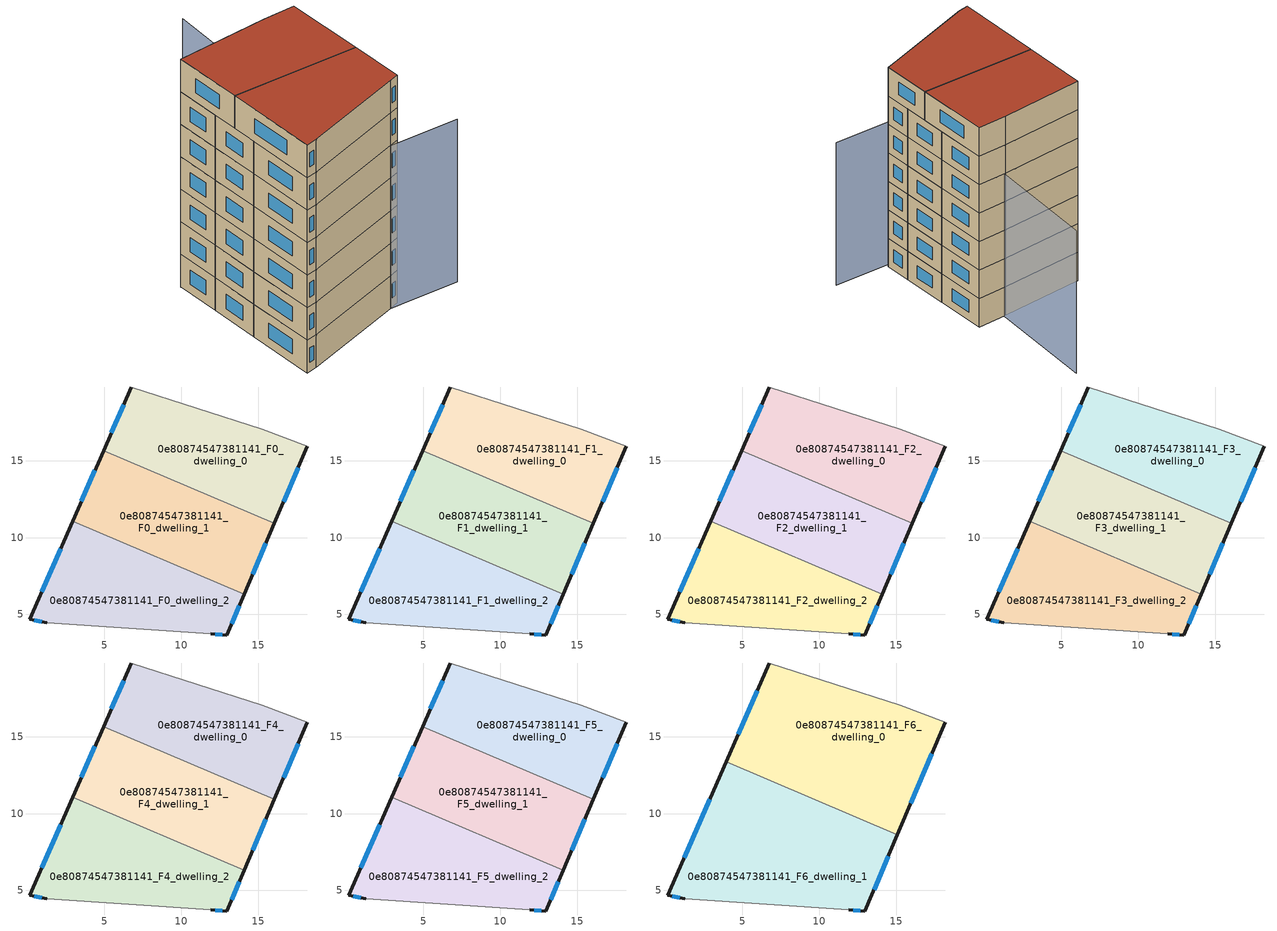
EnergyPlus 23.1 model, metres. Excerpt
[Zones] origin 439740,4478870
0e80874547381141_F0_dwelling_0
 floor ground (EU_floor_Construction): 18.19,15.94 16.06,10.93 4.95,15.66 6.76,19.79 15.25,17.04 z0
 wall outside (EU_wall_Construction): 6.76,19.79 4.95,15.66 / 16.06,10.93 18.19,15.94 z0:3
 wall adiabatic (EU_wall_Construction): 18.19,15.94 15.25,17.04 6.76,19.79 z0:3
 wall to 0e80874547381141_F0_dwelling_1 (EU_wall_Construction): 4.95,15.66 16.06,10.93 z0:3
 window (EU_Window_Construction): 6.25,18.63 5.46,16.82 / 16.66,12.34 17.59,14.54 z0.84:2.16
0e80874547381141_F0_dwelling_1
 floor ground (EU_floor_Construction): 16.06,10.93 14.09,6.32 2.94,11.07 4.95,15.66 z0
 wall outside (EU_wall_Construction): 14.09,6.32 16.06,10.93 / 4.95,15.66 2.94,11.07 z0:3
 wall to 0e80874547381141_F0_dwelling_2 (EU_wall_Construction): 2.94,11.07 14.09,6.32 z0:3
 window (EU_Window_Construction): 14.65,7.61 15.51,9.63 / 4.39,14.37 3.51,12.36 z0.84:2.16
0e80874547381141_F0_dwelling_2
 floor ground (EU_floor_Construction): 14.09,6.32 12.96,3.66 11.91,3.74 1.25,4.47 0.14,4.68 2.94,11.07 z0
 wall outside (EU_wall_Construction): 2.94,11.07 0.14,4.68 1.25,4.47 / 11.91,3.74 12.96,3.66 14.09,6.32 z0:3
 wall adiabatic (EU_wall_Construction): 1.25,4.47 11.91,3.74 z0:3
 window (EU_Window_Construction): 0.45,4.62 0.94,4.53 / 2.16,9.27 0.93,6.47 / 13.28,4.41 13.78,5.57 / 12.21,3.72 12.67,3.69 z0.84:2.16
0e80874547381141_F1_dwelling_0
 floor to 0e80874547381141_F0_dwelling_0 (EU_floor_Construction): 18.19,15.94 16.06,10.93 4.95,15.66 6.76,19.79 15.25,17.04 z3
 wall outside (EU_wall_Construction): 6.76,19.79 4.95,15.66 / 16.06,10.93 18.19,15.94 z3:6
 wall adiabatic (EU_wall_Construction): 18.19,15.94 15.25,17.04 6.76,19.79 z3:6
 wall to 0e80874547381141_F1_dwelling_1 (EU_wall_Construction): 4.95,15.66 16.06,10.93 z3:6
 window (EU_Window_Construction): 6.25,18.63 5.46,16.82 / 16.66,12.34 17.59,14.54 z3.84:5.16
0e80874547381141_F1_dwelling_1
 floor to 0e80874547381141_F0_dwelling_1 (EU_floor_Construction): 16.06,10.93 14.09,6.32 2.94,11.07 4.95,15.66 z3
 wall outside (EU_wall_Construction): 14.09,6.32 16.06,10.93 / 4.95,15.66 2.94,11.07 z3:6
 wall to 0e80874547381141_F1_dwelling_2 (EU_wall_Construction): 2.94,11.07 14.09,6.32 z3:6
 window (EU_Window_Construction): 14.65,7.61 15.51,9.63 / 4.39,14.37 3.51,12.36 z3.84:5.16
0e80874547381141_F1_dwelling_2
 floor to 0e80874547381141_F0_dwelling_2 (EU_floor_Construction): 14.09,6.32 12.96,3.66 11.91,3.74 1.25,4.47 0.14,4.68 2.94,11.07 z3
 wall outside (EU_wall_Construction): 2.94,11.07 0.14,4.68 1.25,4.47 / 11.91,3.74 12.96,3.66 14.09,6.32 z3:6
 wall adiabatic (EU_wall_Construction): 1.25,4.47 11.91,3.74 z3:6
 window (EU_Window_Construction): 0.45,4.62 0.94,4.53 / 2.16,9.27 0.93,6.47 / 13.28,4.41 13.78,5.57 / 12.21,3.72 12.67,3.69 z3.84:5.16
0e80874547381141_F2_dwelling_0
 floor to 0e80874547381141_F1_dwelling_0 (EU_floor_Construction): 18.19,15.94 16.06,10.93 4.95,15.66 6.76,19.79 15.25,17.04 z6
 wall outside (EU_wall_Construction): 6.76,19.79 4.95,15.66 / 16.06,10.93 18.19,15.94 z6:9
 wall adiabatic (EU_wall_Construction): 18.19,15.94 15.25,17.04 6.76,19.79 z6:9
 wall to 0e80874547381141_F2_dwelling_1 (EU_wall_Construction): 4.95,15.66 16.06,10.93 z6:9
 window (EU_Window_Construction): 6.25,18.63 5.46,16.82 / 16.66,12.34 17.59,14.54 z6.84:8.16
0e80874547381141_F2_dwelling_1
 floor to 0e80874547381141_F1_dwelling_1 (EU_floor_Construction): 16.06,10.93 14.09,6.32 2.94,11.07 4.95,15.66 z6
 wall outside (EU_wall_Construction): 14.09,6.32 16.06,10.93 / 4.95,15.66 2.94,11.07 z6:9
 wall to 0e80874547381141_F2_dwelling_2 (EU_wall_Construction): 2.94,11.07 14.09,6.32 z6:9
 window (EU_Window_Construction): 14.65,7.61 15.51,9.63 / 4.39,14.37 3.51,12.36 z6.84:8.16
0e80874547381141_F2_dwelling_2
 floor to 0e80874547381141_F1_dwelling_2 (EU_floor_Construction): 14.09,6.32 12.96,3.66 11.91,3.74 1.25,4.47 0.14,4.68 2.94,11.07 z6
 wall outside (EU_wall_Construction): 2.94,11.07 0.14,4.68 1.25,4.47 / 11.91,3.74 12.96,3.66 14.09,6.32 z6:9
 wall adiabatic (EU_wall_Construction): 1.25,4.47 11.91,3.74 z6:9
 window (EU_Window_Construction): 0.45,4.62 0.94,4.53 / 2.16,9.27 0.93,6.47 / 13.28,4.41 13.78,5.57 / 12.21,3.72 12.67,3.69 z6.84:8.16
0e80874547381141_F3_dwelling_0
 floor to 0e80874547381141_F2_dwelling_0 (EU_floor_Construction): 18.19,15.94 16.06,10.93 4.95,15.66 6.76,19.79 15.25,17.04 z9
 wall outside (EU_wall_Construction): 6.76,19.79 4.95,15.66 / 16.06,10.93 18.19,15.94 z9:12
 wall adiabatic (EU_wall_Construction): 18.19,15.94 15.25,17.04 6.76,19.79 z9:12
 wall to 0e80874547381141_F3_dwelling_1 (EU_wall_Construction): 4.95,15.66 16.06,10.93 z9:12
 window (EU_Window_Construction): 6.25,18.63 5.46,16.82 / 16.66,12.34 17.59,14.54 z9.84:11.16
0e80874547381141_F3_dwelling_1
 floor to 0e80874547381141_F2_dwelling_1 (EU_floor_Construction): 16.06,10.93 14.09,6.32 2.94,11.07 4.95,15.66 z9
 wall outside (EU_wall_Construction): 14.09,6.32 16.06,10.93 / 4.95,15.66 2.94,11.07 z9:12
 wall to 0e80874547381141_F3_dwelling_2 (EU_wall_Construction): 2.94,11.07 14.09,6.32 z9:12
 window (EU_Window_Construction): 14.65,7.61 15.51,9.63 / 4.39,14.37 3.51,12.36 z9.84:11.16
0e80874547381141_F3_dwelling_2
 floor to 0e80874547381141_F2_dwelling_2 (EU_floor_Construction): 14.09,6.32 12.96,3.66 11.91,3.74 1.25,4.47 0.14,4.68 2.94,11.07 z9
 wall outside (EU_wall_Construction): 2.94,11.07 0.14,4.68 1.25,4.47 / 11.91,3.74 12.96,3.66 14.09,6.32 z9:12
 wall adiabatic (EU_wall_Construction): 1.25,4.47 11.91,3.74 z9:12
 window (EU_Window_Construction): 0.45,4.62 0.94,4.53 / 2.16,9.27 0.93,6.47 / 13.28,4.41 13.78,5.57 / 12.21,3.72 12.67,3.69 z9.84:11.16
0e80874547381141_F4_dwelling_0
 floor to 0e80874547381141_F3_dwelling_0 (EU_floor_Construction): 18.19,15.94 16.06,10.93 4.95,15.66 6.76,19.79 15.25,17.04 z12
 wall outside (EU_wall_Construction): 6.76,19.79 4.95,15.66 / 16.06,10.93 18.19,15.94 z12:15
 wall adiabatic (EU_wall_Construction): 18.19,15.94 15.25,17.04 6.76,19.79 z12:15
 wall to 0e80874547381141_F4_dwelling_1 (EU_wall_Construction): 4.95,15.66 16.06,10.93 z12:15
 window (EU_Window_Construction): 6.25,18.63 5.46,16.82 / 16.66,12.34 17.59,14.54 z12.84:14.16
0e80874547381141_F4_dwelling_1
 floor to 0e80874547381141_F3_dwelling_1 (EU_floor_Construction): 16.06,10.93 14.09,6.32 2.94,11.07 4.95,15.66 z12
 wall outside (EU_wall_Construction): 14.09,6.32 16.06,10.93 / 4.95,15.66 2.94,11.07 z12:15
 wall to 0e80874547381141_F4_dwelling_2 (EU_wall_Construction): 2.94,11.07 14.09,6.32 z12:15
 window (EU_Window_Construction): 14.65,7.61 15.51,9.63 / 4.39,14.37 3.51,12.36 z12.84:14.16
0e80874547381141_F4_dwelling_2
 floor to 0e80874547381141_F3_dwelling_2 (EU_floor_Construction): 14.09,6.32 12.96,3.66 11.91,3.74 1.25,4.47 0.14,4.68 2.94,11.07 z12
 wall outside (EU_wall_Construction): 2.94,11.07 0.14,4.68 1.25,4.47 / 11.91,3.74 12.96,3.66 14.09,6.32 z12:15
 wall adiabatic (EU_wall_Construction): 1.25,4.47 11.91,3.74 z12:15
 window (EU_Window_Construction): 0.45,4.62 0.94,4.53 / 2.16,9.27 0.93,6.47 / 13.28,4.41 13.78,5.57 / 12.21,3.72 12.67,3.69 z12.84:14.16
0e80874547381141_F5_dwelling_0
 floor to 0e80874547381141_F4_dwelling_0 (EU_floor_Construction): 18.19,15.94 16.06,10.93 4.95,15.66 6.76,19.79 15.25,17.04 z15
 wall outside (EU_wall_Construction): 6.76,19.79 4.95,15.66 / 16.06,10.93 18.19,15.94 z15:18
 wall adiabatic (EU_wall_Construction): 18.19,15.94 15.25,17.04 6.76,19.79 z15:18
 wall to 0e80874547381141_F5_dwelling_1 (EU_wall_Construction): 4.95,15.66 16.06,10.93 z15:18
 window (EU_Window_Construction): 6.25,18.63 5.46,16.82 / 16.66,12.34 17.59,14.54 z15.84:17.16
0e80874547381141_F5_dwelling_1
 floor to 0e80874547381141_F4_dwelling_1 (EU_floor_Construction): 16.06,10.93 14.09,6.32 2.94,11.07 4.95,15.66 z15
 wall outside (EU_wall_Construction): 14.09,6.32 16.06,10.93 / 4.95,15.66 2.94,11.07 z15:18
 wall to 0e80874547381141_F5_dwelling_2 (EU_wall_Construction): 2.94,11.07 14.09,6.32 z15:18
 window (EU_Window_Construction): 14.65,7.61 15.51,9.63 / 4.39,14.37 3.51,12.36 z15.84:17.16
0e80874547381141_F5_dwelling_2
 floor to 0e80874547381141_F4_dwelling_2 (EU_floor_Construction): 14.09,6.32 12.96,3.66 11.91,3.74 1.25,4.47 0.14,4.68 2.94,11.07 z15
 wall outside (EU_wall_Construction): 2.94,11.07 0.14,4.68 1.25,4.47 / 11.91,3.74 12.96,3.66 14.09,6.32 z15:18
 wall adiabatic (EU_wall_Construction): 1.25,4.47 11.91,3.74 z15:18
 window (EU_Window_Construction): 0.45,4.62 0.94,4.53 / 2.16,9.27 0.93,6.47 / 13.28,4.41 13.78,5.57 / 12.21,3.72 12.67,3.69 z15.84:17.16
0e80874547381141_F6_dwelling_0
 floor to 0e80874547381141_F5_dwelling_0 (EU_floor_Construction): 18.19,15.94 16.06,10.93 4.95,15.66 6.76,19.79 15.25,17.04 z18
 floor to 0e80874547381141_F5_dwelling_1 (EU_floor_Construction): 16.06,10.93 15.07,8.62 3.94,13.36 4.95,15.66 z18
 wall outside (EU_wall_Construction): 6.76,19.79 3.95,13.36 / 15.08,8.62 18.19,15.94 z18:21
 wall adiabatic (EU_wall_Construction): 18.19,15.94 15.25,17.04 6.76,19.79 z18:21
 wall to 0e80874547381141_F6_dwelling_1 (EU_wall_Construction): 3.94,13.36 15.07,8.62 z18:21
 window (EU_Window_Construction): 5.97,17.98 4.74,15.17 / 15.95,10.68 17.32,13.89 z18.84:20.16
 roof outside (EU_roof_Construction): 15.08,8.62 18.19,15.94 15.25,17.04 6.76,19.79 3.95,13.36 z21
0e80874547381141_F6_dwelling_1
 floor to 0e80874547381141_F5_dwelling_1 (EU_floor_Construction): 15.07,8.62 14.09,6.32 2.94,11.07 3.94,13.36 z18
 floor to 0e80874547381141_F5_dwelling_2 (EU_floor_Construction): 14.09,6.32 12.96,3.66 11.91,3.74 1.25,4.47 0.14,4.68 2.94,11.07 z18
 wall outside (EU_wall_Construction): 3.95,13.36 0.14,4.68 1.25,4.47 / 11.91,3.74 12.96,3.66 15.08,8.62 z18:21
 wall adiabatic (EU_wall_Construction): 1.25,4.47 11.91,3.74 z18:21
 window (EU_Window_Construction): 0.45,4.62 0.94,4.53 / 2.88,10.92 1.21,7.12 / 13.56,5.06 14.48,7.23 / 12.21,3.72 12.67,3.69 z18.84:20.16
 roof outside (EU_roof_Construction): 12.96,3.66 15.08,8.62 3.95,13.36 0.14,4.68 1.25,4.47 11.91,3.74 z21
shading: 2.62,7.69 18.08,1.11 / 20.93,27.52 14.67,15.63 / 14.67,15.63 6.76,19.79 z0:15
[Building]
EU S2 Campaign: North Axis=0; Terrain=City; Solar Distribution=FullExterior
[Site:Location]
Madrid: Latitude=40.5; Longitude=-3.5; Time Zone=1; Elevation=609
[SizingPeriod:WeatherFileDays]
AnnualSizingPeriod: Begin Month=1; Begin Day of Month=1; End Month=12; End Day of Month=31; Day of Week for Start Day=Monday; Use Weather File Daylight Saving Period=No; Use Weather File Rain and Snow Indicators=No
[MATERIAL]
EU_InternalMass_Material: Roughness=MediumRough; Thickness=0.1; Conductivity=1; Density=1800; Specific Heat=900; Thermal Absorptance=0.9; Solar Absorptance=0.7; Visible Absorptance=0.7
[MATERIAL:NOMASS] Roughness=MediumRough; Thermal Absorptance=0.9; Solar Absorptance=0.7; Visible Absorptance=0.7
Name | Thermal Resistance
EU_wall_NoMass; EU_roof_NoMass | 2.16768
EU_floor_NoMass | 1.14339
[WINDOWMATERIAL:SIMPLEGLAZINGSYSTEM]
EU_Window_SimpleGlazing: UFactor=3.23888; Solar Heat Gain Coefficient=0.85; Visible Transmittance=0.85
[CONSTRUCTION]
EU_wall_Construction: EU_wall_NoMass
EU_roof_Construction: EU_roof_NoMass
EU_floor_Construction: EU_floor_NoMass
EU_InternalMass_Construction: EU_InternalMass_Material
EU_Window_Construction: EU_Window_SimpleGlazing
[ZONE] Type=1; Multiplier=1; Ceiling Height=autocalculate; Floor Area=autocalculate; Part of Total Floor Area=Yes
Name | Volume
0e80874547381141_F0_dwelling_0; 0e80874547381141_F1_dwelling_0; 0e80874547381141_F2_dwelling_0; 0e80874547381141_F3_dwelling_0; 0e80874547381141_F4_dwelling_0; 0e80874547381141_F5_dwelling_0 | 181.856
0e80874547381141_F6_dwelling_0 | 272.781
0e80874547381141_F0_dwelling_1; 0e80874547381141_F1_dwelling_1; 0e80874547381141_F2_dwelling_1; 0e80874547381141_F3_dwelling_1; 0e80874547381141_F4_dwelling_1; 0e80874547381141_F5_dwelling_1 | 181.863
0e80874547381141_F6_dwelling_1 | 272.79
0e80874547381141_F0_dwelling_2; 0e80874547381141_F1_dwelling_2; 0e80874547381141_F2_dwelling_2; 0e80874547381141_F3_dwelling_2; 0e80874547381141_F4_dwelling_2; 0e80874547381141_F5_dwelling_2 | 181.857
[INTERNALMASS] Construction=EU_InternalMass_Construction
Name | Zone or ZoneList | Surface Area
0e80874547381141_F0_dwelling_0_EU_InternalMass | 0e80874547381141_F0_dwelling_0 | 60.6185
0e80874547381141_F0_dwelling_1_EU_InternalMass | 0e80874547381141_F0_dwelling_1 | 60.6209
0e80874547381141_F0_dwelling_2_EU_InternalMass | 0e80874547381141_F0_dwelling_2 | 60.619
0e80874547381141_F1_dwelling_0_EU_InternalMass | 0e80874547381141_F1_dwelling_0 | 60.6185
0e80874547381141_F1_dwelling_1_EU_InternalMass | 0e80874547381141_F1_dwelling_1 | 60.6209
0e80874547381141_F1_dwelling_2_EU_InternalMass | 0e80874547381141_F1_dwelling_2 | 60.619
0e80874547381141_F2_dwelling_0_EU_InternalMass | 0e80874547381141_F2_dwelling_0 | 60.6185
0e80874547381141_F2_dwelling_1_EU_InternalMass | 0e80874547381141_F2_dwelling_1 | 60.6209
0e80874547381141_F2_dwelling_2_EU_InternalMass | 0e80874547381141_F2_dwelling_2 | 60.619
0e80874547381141_F3_dwelling_0_EU_InternalMass | 0e80874547381141_F3_dwelling_0 | 60.6185
0e80874547381141_F3_dwelling_1_EU_InternalMass | 0e80874547381141_F3_dwelling_1 | 60.6209
0e80874547381141_F3_dwelling_2_EU_InternalMass | 0e80874547381141_F3_dwelling_2 | 60.619
0e80874547381141_F4_dwelling_0_EU_InternalMass | 0e80874547381141_F4_dwelling_0 | 60.6185
0e80874547381141_F4_dwelling_1_EU_InternalMass | 0e80874547381141_F4_dwelling_1 | 60.6209
0e80874547381141_F4_dwelling_2_EU_InternalMass | 0e80874547381141_F4_dwelling_2 | 60.619
0e80874547381141_F5_dwelling_0_EU_InternalMass | 0e80874547381141_F5_dwelling_0 | 60.6185
0e80874547381141_F5_dwelling_1_EU_InternalMass | 0e80874547381141_F5_dwelling_1 | 60.6209
0e80874547381141_F5_dwelling_2_EU_InternalMass | 0e80874547381141_F5_dwelling_2 | 60.619
0e80874547381141_F6_dwelling_0_EU_InternalMass | 0e80874547381141_F6_dwelling_0 | 90.9303
0e80874547381141_F6_dwelling_1_EU_InternalMass | 0e80874547381141_F6_dwelling_1 | 90.9313
[OTHEREQUIPMENT] Fuel Type=Electricity; Design Level Calculation Method=Watts/Area; Power per Zone Floor Area=1; Fraction Latent=0; Fraction Radiant=0; Fraction Lost=0; Carbon Dioxide Generation Rate=0; EndUse Subcategory=EU_Step8_InternalGains
Name | Zone or ZoneList or Space or SpaceList | Schedule
EU_Step8_InternalGain_0e80874547381141_F0_dwelling_0_f000 | 0e80874547381141_F0_dwelling_0 | EU_Step8_GainSchedule_0e80874547381141_F0_dwelling_0_f000
EU_Step8_InternalGain_0e80874547381141_F0_dwelling_1_f000 | 0e80874547381141_F0_dwelling_1 | EU_Step8_GainSchedule_0e80874547381141_F0_dwelling_1_f000
EU_Step8_InternalGain_0e80874547381141_F0_dwelling_2_f000 | 0e80874547381141_F0_dwelling_2 | EU_Step8_GainSchedule_0e80874547381141_F0_dwelling_2_f000
EU_Step8_InternalGain_0e80874547381141_F1_dwelling_0_f000 | 0e80874547381141_F1_dwelling_0 | EU_Step8_GainSchedule_0e80874547381141_F1_dwelling_0_f000
EU_Step8_InternalGain_0e80874547381141_F1_dwelling_1_f000 | 0e80874547381141_F1_dwelling_1 | EU_Step8_GainSchedule_0e80874547381141_F1_dwelling_1_f000
EU_Step8_InternalGain_0e80874547381141_F1_dwelling_2_f000 | 0e80874547381141_F1_dwelling_2 | EU_Step8_GainSchedule_0e80874547381141_F1_dwelling_2_f000
EU_Step8_InternalGain_0e80874547381141_F2_dwelling_0_f000 | 0e80874547381141_F2_dwelling_0 | EU_Step8_GainSchedule_0e80874547381141_F2_dwelling_0_f000
EU_Step8_InternalGain_0e80874547381141_F2_dwelling_1_f000 | 0e80874547381141_F2_dwelling_1 | EU_Step8_GainSchedule_0e80874547381141_F2_dwelling_1_f000
EU_Step8_InternalGain_0e80874547381141_F2_dwelling_2_f000 | 0e80874547381141_F2_dwelling_2 | EU_Step8_GainSchedule_0e80874547381141_F2_dwelling_2_f000
EU_Step8_InternalGain_0e80874547381141_F3_dwelling_0_f000 | 0e80874547381141_F3_dwelling_0 | EU_Step8_GainSchedule_0e80874547381141_F3_dwelling_0_f000
EU_Step8_InternalGain_0e80874547381141_F3_dwelling_1_f000 | 0e80874547381141_F3_dwelling_1 | EU_Step8_GainSchedule_0e80874547381141_F3_dwelling_1_f000
EU_Step8_InternalGain_0e80874547381141_F3_dwelling_2_f000 | 0e80874547381141_F3_dwelling_2 | EU_Step8_GainSchedule_0e80874547381141_F3_dwelling_2_f000
EU_Step8_InternalGain_0e80874547381141_F4_dwelling_0_f000 | 0e80874547381141_F4_dwelling_0 | EU_Step8_GainSchedule_0e80874547381141_F4_dwelling_0_f000
EU_Step8_InternalGain_0e80874547381141_F4_dwelling_1_f000 | 0e80874547381141_F4_dwelling_1 | EU_Step8_GainSchedule_0e80874547381141_F4_dwelling_1_f000
EU_Step8_InternalGain_0e80874547381141_F4_dwelling_2_f000 | 0e80874547381141_F4_dwelling_2 | EU_Step8_GainSchedule_0e80874547381141_F4_dwelling_2_f000
EU_Step8_InternalGain_0e80874547381141_F5_dwelling_0_f000 | 0e80874547381141_F5_dwelling_0 | EU_Step8_GainSchedule_0e80874547381141_F5_dwelling_0_f000
EU_Step8_InternalGain_0e80874547381141_F5_dwelling_1_f000 | 0e80874547381141_F5_dwelling_1 | EU_Step8_GainSchedule_0e80874547381141_F5_dwelling_1_f000
EU_Step8_InternalGain_0e80874547381141_F5_dwelling_2_f000 | 0e80874547381141_F5_dwelling_2 | EU_Step8_GainSchedule_0e80874547381141_F5_dwelling_2_f000
EU_Step8_InternalGain_0e80874547381141_F6_dwelling_0_f000 | 0e80874547381141_F6_dwelling_0 | EU_Step8_GainSchedule_0e80874547381141_F6_dwelling_0_f000
EU_Step8_InternalGain_0e80874547381141_F6_dwelling_1_f000 | 0e80874547381141_F6_dwelling_1 | EU_Step8_GainSchedule_0e80874547381141_F6_dwelling_1_f000
[ZONEVENTILATION:DESIGNFLOWRATE] Schedule=EU_AlwaysOn; Design Flow Rate Calculation Method=AirChanges/Hour; Air Changes per Hour=0.480546; Ventilation Type=Natural; Fan Pressure Rise=0; Fan Total Efficiency=1; Constant Term Coefficient=1; Temperature Term Coefficient=0; Velocity Term Coefficient=0; Velocity Squared Term Coefficient=0; Minimum Indoor Temperature=-100; Maximum Indoor Temperature=100; Delta Temperature=-100; Minimum Outdoor Temperature=-100; Maximum Outdoor Temperature=100; Maximum Wind Speed=40
Name | Zone or ZoneList or Space or SpaceList
EU_ConstantAir_0e80874547381141_F0_dwelling_0 | 0e80874547381141_F0_dwelling_0
EU_ConstantAir_0e80874547381141_F0_dwelling_1 | 0e80874547381141_F0_dwelling_1
EU_ConstantAir_0e80874547381141_F0_dwelling_2 | 0e80874547381141_F0_dwelling_2
EU_ConstantAir_0e80874547381141_F1_dwelling_0 | 0e80874547381141_F1_dwelling_0
EU_ConstantAir_0e80874547381141_F1_dwelling_1 | 0e80874547381141_F1_dwelling_1
EU_ConstantAir_0e80874547381141_F1_dwelling_2 | 0e80874547381141_F1_dwelling_2
EU_ConstantAir_0e80874547381141_F2_dwelling_0 | 0e80874547381141_F2_dwelling_0
EU_ConstantAir_0e80874547381141_F2_dwelling_1 | 0e80874547381141_F2_dwelling_1
EU_ConstantAir_0e80874547381141_F2_dwelling_2 | 0e80874547381141_F2_dwelling_2
EU_ConstantAir_0e80874547381141_F3_dwelling_0 | 0e80874547381141_F3_dwelling_0
EU_ConstantAir_0e80874547381141_F3_dwelling_1 | 0e80874547381141_F3_dwelling_1
EU_ConstantAir_0e80874547381141_F3_dwelling_2 | 0e80874547381141_F3_dwelling_2
EU_ConstantAir_0e80874547381141_F4_dwelling_0 | 0e80874547381141_F4_dwelling_0
EU_ConstantAir_0e80874547381141_F4_dwelling_1 | 0e80874547381141_F4_dwelling_1
EU_ConstantAir_0e80874547381141_F4_dwelling_2 | 0e80874547381141_F4_dwelling_2
EU_ConstantAir_0e80874547381141_F5_dwelling_0 | 0e80874547381141_F5_dwelling_0
EU_ConstantAir_0e80874547381141_F5_dwelling_1 | 0e80874547381141_F5_dwelling_1
EU_ConstantAir_0e80874547381141_F5_dwelling_2 | 0e80874547381141_F5_dwelling_2
EU_ConstantAir_0e80874547381141_F6_dwelling_0 | 0e80874547381141_F6_dwelling_0
EU_ConstantAir_0e80874547381141_F6_dwelling_1 | 0e80874547381141_F6_dwelling_1
[HVACTEMPLATE:THERMOSTAT] Constant Heating Setpoint=20; Constant Cooling Setpoint=50
EU_HeatOnly_0e80874547381141_F0_dwelling_0; EU_HeatOnly_0e80874547381141_F0_dwelling_1; EU_HeatOnly_0e80874547381141_F0_dwelling_2; EU_HeatOnly_0e80874547381141_F1_dwelling_0; EU_HeatOnly_0e80874547381141_F1_dwelling_1; EU_HeatOnly_0e80874547381141_F1_dwelling_2; EU_HeatOnly_0e80874547381141_F2_dwelling_0; EU_HeatOnly_0e80874547381141_F2_dwelling_1; EU_HeatOnly_0e80874547381141_F2_dwelling_2; EU_HeatOnly_0e80874547381141_F3_dwelling_0; EU_HeatOnly_0e80874547381141_F3_dwelling_1; EU_HeatOnly_0e80874547381141_F3_dwelling_2; EU_HeatOnly_0e80874547381141_F4_dwelling_0; EU_HeatOnly_0e80874547381141_F4_dwelling_1; EU_HeatOnly_0e80874547381141_F4_dwelling_2; EU_HeatOnly_0e80874547381141_F5_dwelling_0; EU_HeatOnly_0e80874547381141_F5_dwelling_1; EU_HeatOnly_0e80874547381141_F5_dwelling_2; EU_HeatOnly_0e80874547381141_F6_dwelling_0; EU_HeatOnly_0e80874547381141_F6_dwelling_1
[HVACTEMPLATE:ZONE:IDEALLOADSAIRSYSTEM] System Availability Schedule=EU_AlwaysOn; Maximum Heating Supply Air Temperature=50; Minimum Cooling Supply Air Temperature=13; Maximum Heating Supply Air Humidity Ratio=0.0156; Minimum Cooling Supply Air Humidity Ratio=0.0077; Heating Limit=NoLimit; Cooling Limit=NoLimit; Heating Availability Schedule=EU_AlwaysOn; Cooling Availability Schedule=EU_CoolingOff; Dehumidification Control Type=ConstantSensibleHeatRatio; Cooling Sensible Heat Ratio=0.7; Dehumidification Setpoint=60; Humidification Control Type=None; Humidification Setpoint=30; Outdoor Air Method=None; Outdoor Air Flow Rate per Person=0.00944; Outdoor Air Flow Rate per Zone Floor Area=0; Outdoor Air Flow Rate per Zone=0; Demand Controlled Ventilation Type=None; Outdoor Air Economizer Type=NoEconomizer; Heat Recovery Type=None; Sensible Heat Recovery Effectiveness=0.7; Latent Heat Recovery Effectiveness=0.65
Name | Template Thermostat
0e80874547381141_F0_dwelling_0 | EU_HeatOnly_0e80874547381141_F0_dwelling_0
0e80874547381141_F0_dwelling_1 | EU_HeatOnly_0e80874547381141_F0_dwelling_1
0e80874547381141_F0_dwelling_2 | EU_HeatOnly_0e80874547381141_F0_dwelling_2
0e80874547381141_F1_dwelling_0 | EU_HeatOnly_0e80874547381141_F1_dwelling_0
0e80874547381141_F1_dwelling_1 | EU_HeatOnly_0e80874547381141_F1_dwelling_1
0e80874547381141_F1_dwelling_2 | EU_HeatOnly_0e80874547381141_F1_dwelling_2
0e80874547381141_F2_dwelling_0 | EU_HeatOnly_0e80874547381141_F2_dwelling_0
0e80874547381141_F2_dwelling_1 | EU_HeatOnly_0e80874547381141_F2_dwelling_1
0e80874547381141_F2_dwelling_2 | EU_HeatOnly_0e80874547381141_F2_dwelling_2
0e80874547381141_F3_dwelling_0 | EU_HeatOnly_0e80874547381141_F3_dwelling_0
0e80874547381141_F3_dwelling_1 | EU_HeatOnly_0e80874547381141_F3_dwelling_1
0e80874547381141_F3_dwelling_2 | EU_HeatOnly_0e80874547381141_F3_dwelling_2
0e80874547381141_F4_dwelling_0 | EU_HeatOnly_0e80874547381141_F4_dwelling_0
0e80874547381141_F4_dwelling_1 | EU_HeatOnly_0e80874547381141_F4_dwelling_1
0e80874547381141_F4_dwelling_2 | EU_HeatOnly_0e80874547381141_F4_dwelling_2
0e80874547381141_F5_dwelling_0 | EU_HeatOnly_0e80874547381141_F5_dwelling_0
0e80874547381141_F5_dwelling_1 | EU_HeatOnly_0e80874547381141_F5_dwelling_1
0e80874547381141_F5_dwelling_2 | EU_HeatOnly_0e80874547381141_F5_dwelling_2
0e80874547381141_F6_dwelling_0 | EU_HeatOnly_0e80874547381141_F6_dwelling_0
0e80874547381141_F6_dwelling_1 | EU_HeatOnly_0e80874547381141_F6_dwelling_1
[SIZING:ZONE] Zone Cooling Design Supply Air Temperature Input Method=SupplyAirTemperature; Zone Cooling Design Supply Air Temperature=13; Zone Heating Design Supply Air Temperature Input Method=SupplyAirTemperature; Zone Heating Design Supply Air Temperature=50; Zone Cooling Design Supply Air Humidity Ratio=0.008; Zone Heating Design Supply Air Humidity Ratio=0.008; Cooling Design Air Flow Method=DesignDay; Cooling Design Air Flow Rate=0; Cooling Minimum Air Flow per Zone Floor Area=0.000762; Cooling Minimum Air Flow=0; Cooling Minimum Air Flow Fraction=0.2; Heating Design Air Flow Method=DesignDay; Heating Design Air Flow Rate=0; Heating Maximum Air Flow per Zone Floor Area=0.002032; Heating Maximum Air Flow=0.141576; Heating Maximum Air Flow Fraction=0.3; Account for Dedicated Outdoor Air System=No; Dedicated Outdoor Air System Control Strategy=NeutralSupplyAir; Dedicated Outdoor Air Low Setpoint Temperature for Design=autosize; Dedicated Outdoor Air High Setpoint Temperature for Design=autosize; Zone Load Sizing Method=Sensible Load Only No Latent Load; Zone Latent Cooling Design Supply Air Humidity Ratio Input Method=HumidityRatioDifference; Zone Cooling Design Supply Air Humidity Ratio Difference=0.005; Zone Latent Heating Design Supply Air Humidity Ratio Input Method=HumidityRatioDifference; Zone Humidification Design Supply Air Humidity Ratio Difference=0.005
0e80874547381141_F0_dwelling_0; 0e80874547381141_F0_dwelling_1; 0e80874547381141_F0_dwelling_2; 0e80874547381141_F1_dwelling_0; 0e80874547381141_F1_dwelling_1; 0e80874547381141_F1_dwelling_2; 0e80874547381141_F2_dwelling_0; 0e80874547381141_F2_dwelling_1; 0e80874547381141_F2_dwelling_2; 0e80874547381141_F3_dwelling_0; 0e80874547381141_F3_dwelling_1; 0e80874547381141_F3_dwelling_2; 0e80874547381141_F4_dwelling_0; 0e80874547381141_F4_dwelling_1; 0e80874547381141_F4_dwelling_2; 0e80874547381141_F5_dwelling_0; 0e80874547381141_F5_dwelling_1; 0e80874547381141_F5_dwelling_2; 0e80874547381141_F6_dwelling_0; 0e80874547381141_F6_dwelling_1
[SCHEDULE:CONSTANT]
Name | Hourly Value
EU_AlwaysOn | 1
EU_CoolingOff | 0
[SCHEDULE:FILE] Column Number=1; Rows to Skip at Top=0; Number of Hours of Data=8760; Column Separator=Comma; Interpolate to Timestep=No; Minutes per Item=60; Adjust Schedule for Daylight Savings=Yes
Name | File
EU_Step8_GainSchedule_0e80874547381141_F0_dwelling_0_f000 | ../../schedules/0e80874547381141/0e80874547381141_F0_dwelling_0_f000_gain.csv
EU_Step8_GainSchedule_0e80874547381141_F0_dwelling_1_f000 | ../../schedules/0e80874547381141/0e80874547381141_F0_dwelling_1_f000_gain.csv
EU_Step8_GainSchedule_0e80874547381141_F0_dwelling_2_f000 | ../../schedules/0e80874547381141/0e80874547381141_F0_dwelling_2_f000_gain.csv
EU_Step8_GainSchedule_0e80874547381141_F1_dwelling_0_f000 | ../../schedules/0e80874547381141/0e80874547381141_F1_dwelling_0_f000_gain.csv
EU_Step8_GainSchedule_0e80874547381141_F1_dwelling_1_f000 | ../../schedules/0e80874547381141/0e80874547381141_F1_dwelling_1_f000_gain.csv
EU_Step8_GainSchedule_0e80874547381141_F1_dwelling_2_f000 | ../../schedules/0e80874547381141/0e80874547381141_F1_dwelling_2_f000_gain.csv
EU_Step8_GainSchedule_0e80874547381141_F2_dwelling_0_f000 | ../../schedules/0e80874547381141/0e80874547381141_F2_dwelling_0_f000_gain.csv
EU_Step8_GainSchedule_0e80874547381141_F2_dwelling_1_f000 | ../../schedules/0e80874547381141/0e80874547381141_F2_dwelling_1_f000_gain.csv
EU_Step8_GainSchedule_0e80874547381141_F2_dwelling_2_f000 | ../../schedules/0e80874547381141/0e80874547381141_F2_dwelling_2_f000_gain.csv
EU_Step8_GainSchedule_0e80874547381141_F3_dwelling_0_f000 | ../../schedules/0e80874547381141/0e80874547381141_F3_dwelling_0_f000_gain.csv
EU_Step8_GainSchedule_0e80874547381141_F3_dwelling_1_f000 | ../../schedules/0e80874547381141/0e80874547381141_F3_dwelling_1_f000_gain.csv
EU_Step8_GainSchedule_0e80874547381141_F3_dwelling_2_f000 | ../../schedules/0e80874547381141/0e80874547381141_F3_dwelling_2_f000_gain.csv
EU_Step8_GainSchedule_0e80874547381141_F4_dwelling_0_f000 | ../../schedules/0e80874547381141/0e80874547381141_F4_dwelling_0_f000_gain.csv
EU_Step8_GainSchedule_0e80874547381141_F4_dwelling_1_f000 | ../../schedules/0e80874547381141/0e80874547381141_F4_dwelling_1_f000_gain.csv
EU_Step8_GainSchedule_0e80874547381141_F4_dwelling_2_f000 | ../../schedules/0e80874547381141/0e80874547381141_F4_dwelling_2_f000_gain.csv
EU_Step8_GainSchedule_0e80874547381141_F5_dwelling_0_f000 | ../../schedules/0e80874547381141/0e80874547381141_F5_dwelling_0_f000_gain.csv
EU_Step8_GainSchedule_0e80874547381141_F5_dwelling_1_f000 | ../../schedules/0e80874547381141/0e80874547381141_F5_dwelling_1_f000_gain.csv
EU_Step8_GainSchedule_0e80874547381141_F5_dwelling_2_f000 | ../../schedules/0e80874547381141/0e80874547381141_F5_dwelling_2_f000_gain.csv
EU_Step8_GainSchedule_0e80874547381141_F6_dwelling_0_f000 | ../../schedules/0e80874547381141/0e80874547381141_F6_dwelling_0_f000_gain.csv
EU_Step8_GainSchedule_0e80874547381141_F6_dwelling_1_f000 | ../../schedules/0e80874547381141/0e80874547381141_F6_dwelling_1_f000_gain.csv
